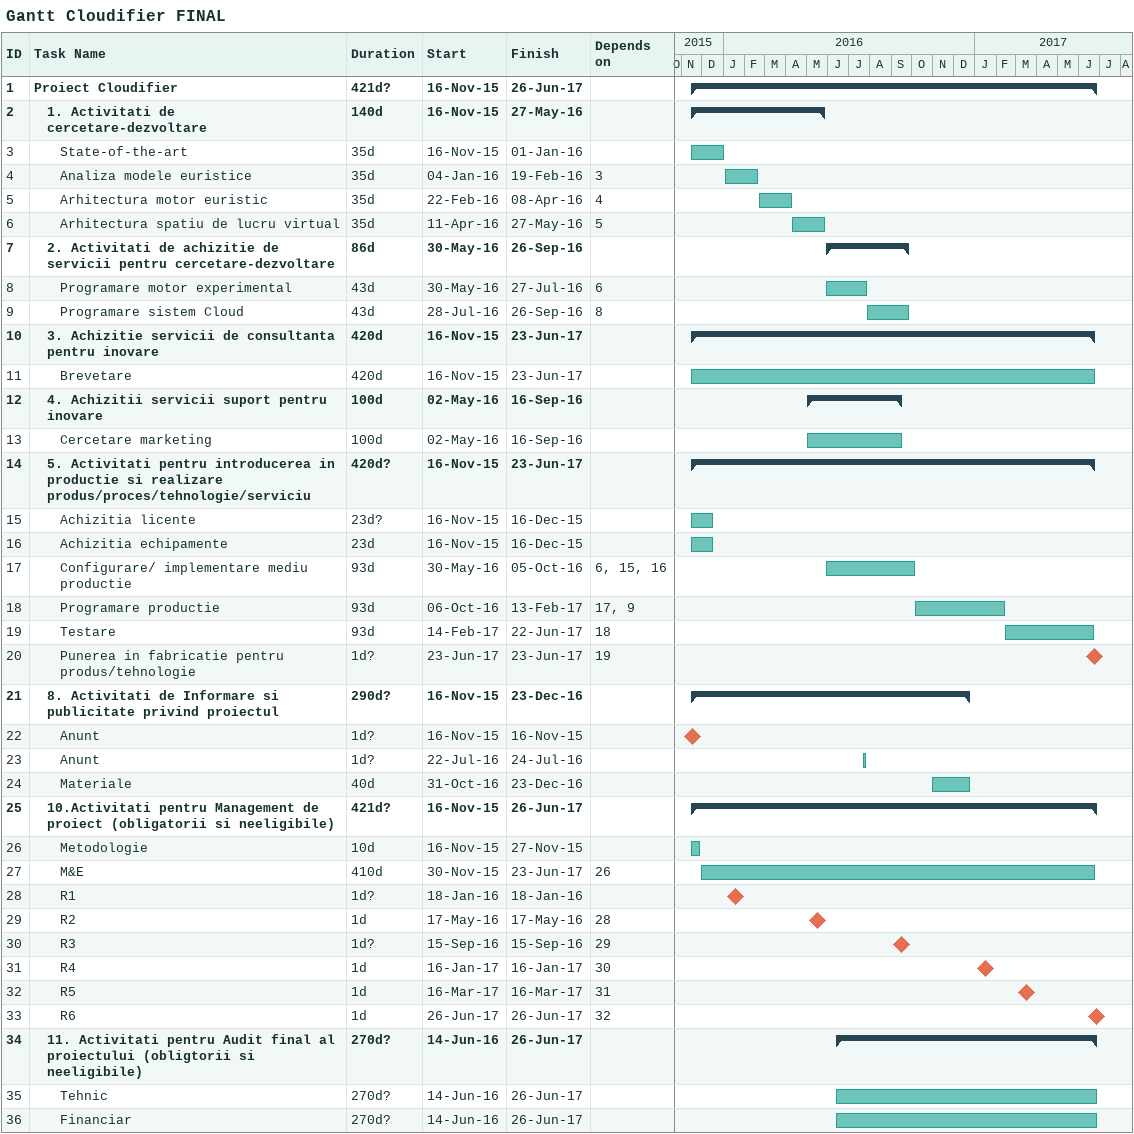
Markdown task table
Gantt Cloudifier FINAL

| ID | Level | Task | Duration | Start | Finish | Predecessors |
|---|---|---|---|---|---|---|
| 1 | 1 | **Proiect Cloudifier** | 421d? | 2015-11-16 | 2017-06-26 |  |
| 2 | 2 | **1. Activitati de cercetare-dezvoltare** | 140d | 2015-11-16 | 2016-05-27 |  |
| 3 | 3 | State-of-the-art | 35d | 2015-11-16 | 2016-01-01 |  |
| 4 | 3 | Analiza modele euristice | 35d | 2016-01-04 | 2016-02-19 | 3 |
| 5 | 3 | Arhitectura motor euristic | 35d | 2016-02-22 | 2016-04-08 | 4 |
| 6 | 3 | Arhitectura spatiu de lucru virtual | 35d | 2016-04-11 | 2016-05-27 | 5 |
| 7 | 2 | **2. Activitati de achizitie de servicii pentru cercetare-dezvoltare** | 86d | 2016-05-30 | 2016-09-26 |  |
| 8 | 3 | Programare motor experimental | 43d | 2016-05-30 | 2016-07-27 | 6 |
| 9 | 3 | Programare sistem Cloud | 43d | 2016-07-28 | 2016-09-26 | 8 |
| 10 | 2 | **3. Achizitie servicii de consultanta pentru inovare** | 420d | 2015-11-16 | 2017-06-23 |  |
| 11 | 3 | Brevetare | 420d | 2015-11-16 | 2017-06-23 |  |
| 12 | 2 | **4. Achizitii servicii suport pentru inovare** | 100d | 2016-05-02 | 2016-09-16 |  |
| 13 | 3 | Cercetare marketing | 100d | 2016-05-02 | 2016-09-16 |  |
| 14 | 2 | **5. Activitati pentru introducerea in productie si realizare produs/proces/tehnologie/serviciu** | 420d? | 2015-11-16 | 2017-06-23 |  |
| 15 | 3 | Achizitia licente | 23d? | 2015-11-16 | 2015-12-16 |  |
| 16 | 3 | Achizitia echipamente | 23d | 2015-11-16 | 2015-12-16 |  |
| 17 | 3 | Configurare/ implementare mediu productie | 93d | 2016-05-30 | 2016-10-05 | 6, 15, 16 |
| 18 | 3 | Programare productie | 93d | 2016-10-06 | 2017-02-13 | 17, 9 |
| 19 | 3 | Testare | 93d | 2017-02-14 | 2017-06-22 | 18 |
| 20 | 3 | Punerea in fabricatie pentru produs/tehnologie | 1d? | 2017-06-23 | 2017-06-23 | 19 |
| 21 | 2 | **8. Activitati de Informare si publicitate privind proiectul** | 290d? | 2015-11-16 | 2016-12-23 |  |
| 22 | 3 | Anunt | 1d? | 2015-11-16 | 2015-11-16 |  |
| 23 | 3 | Anunt | 1d? | 2016-07-22 | 2016-07-24 |  |
| 24 | 3 | Materiale | 40d | 2016-10-31 | 2016-12-23 |  |
| 25 | 2 | **10.Activitati pentru Management de proiect (obligatorii si neeligibile)** | 421d? | 2015-11-16 | 2017-06-26 |  |
| 26 | 3 | Metodologie | 10d | 2015-11-16 | 2015-11-27 |  |
| 27 | 3 | M&E | 410d | 2015-11-30 | 2017-06-23 | 26 |
| 28 | 3 | R1 | 1d? | 2016-01-18 | 2016-01-18 |  |
| 29 | 3 | R2 | 1d | 2016-05-17 | 2016-05-17 | 28 |
| 30 | 3 | R3 | 1d? | 2016-09-15 | 2016-09-15 | 29 |
| 31 | 3 | R4 | 1d | 2017-01-16 | 2017-01-16 | 30 |
| 32 | 3 | R5 | 1d | 2017-03-16 | 2017-03-16 | 31 |
| 33 | 3 | R6 | 1d | 2017-06-26 | 2017-06-26 | 32 |
| 34 | 2 | **11. Activitati pentru Audit final al proiectului (obligtorii si neeligibile)** | 270d? | 2016-06-14 | 2017-06-26 |  |
| 35 | 3 | Tehnic | 270d? | 2016-06-14 | 2017-06-26 |  |
| 36 | 3 | Financiar | 270d? | 2016-06-14 | 2017-06-26 |  |
